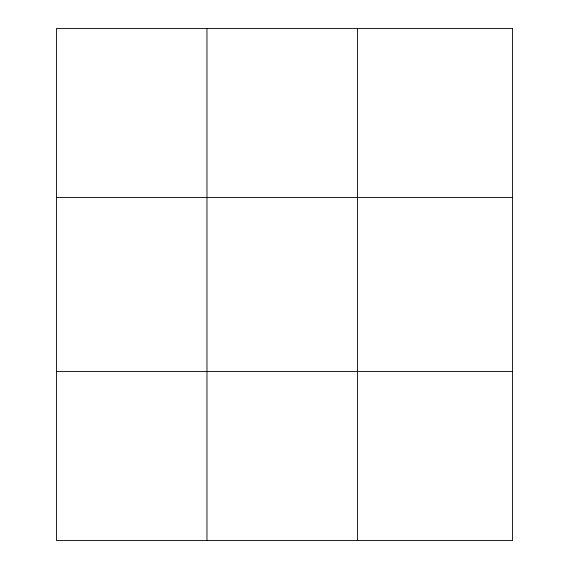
<?xml version="1.0" encoding="UTF-8"?>
<svg xmlns="http://www.w3.org/2000/svg" width="569" height="569" viewBox="0 0 569 569"><rect width="100%" height="100%" fill="white"/><g stroke="black" fill="none" stroke-linecap="round" stroke-linejoin="round"><path stroke-width="0.85" d="M206.967 540.55L206.967 28.45M357.474 540.55L357.474 28.45M56.459 197.443L512.541 197.443M56.459 371.557L512.541 371.557M512.541 28.45L512.541 540.55L56.459 540.55L56.459 28.45L512.541 28.45"/></g></svg>
